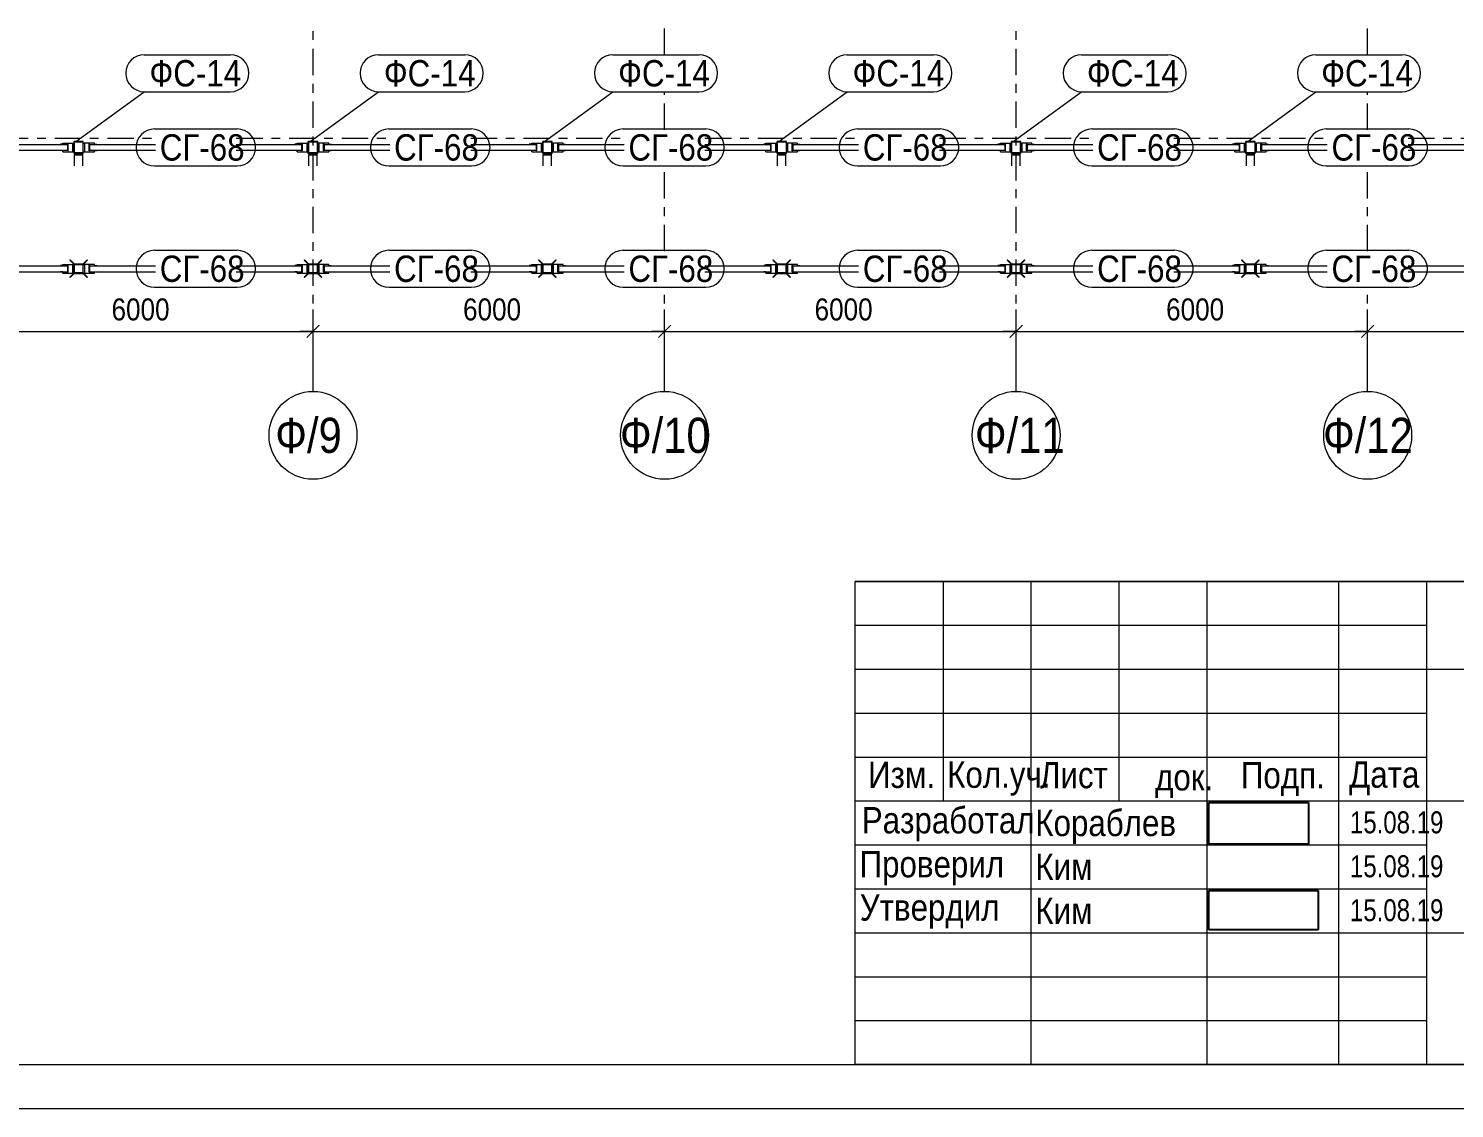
# Model space of a CAD drawing. Header units: millimetres. Extents: x -59 to 782, y -224 to 370.
# Drawn here: x 497.7 to 660, y -224 to -101.1 of the extents above; entities that cross this region are included whole.
import ezdxf

# ---------------------------------------------------------------- set-up
doc = ezdxf.new("R2010")
doc.units = ezdxf.units.MM
doc.linetypes.add('XKITLINE00', pattern=[0])
doc.linetypes.add('XKITLINE03', pattern=[6, 3, -1, 1, -1])
for name, color, linetype, lineweight in [('DrawingSheet', 5, 'Continuous', 0), ('OtherObjectType', 1, 'Continuous', 0), ('Part', 2, 'Continuous', 0), ('PartMark', 3, 'Continuous', 0), ('S-GRID', 1, 'Continuous', 0), ('Z-DIMENSIONS', 1, 'Continuous', 0)]:
    doc.layers.add(name, color=color, linetype=linetype, lineweight=lineweight)
doc.styles.add('GOST type A', font='ARIAL.TTF')
picture_1 = doc.add_image_def('image1.bmp', size_in_pixel=(866, 364))
picture_2 = doc.add_image_def('image2.bmp', size_in_pixel=(613, 222))

msp = doc.modelspace()

# ---------------------------------------------------------------- linework, layer by layer
at = {"layer": 'DrawingSheet', "linetype": 'XKITLINE00', "lineweight": 0}
for p, q in [((-39.2, -219), (776.8, -219)), ((-59.2, -224), (781.8, -224))]:
    msp.add_line(p, q, dxfattribs=at)
at = {"layer": 'OtherObjectType', "linetype": 'XKITLINE00', "lineweight": 0}
for p, q in [((776.8, -164), (591.8, -164)), ((591.8, -219), (591.8, -164)), ((591.8, -164), (776.8, -164)), ((601.8, -164), (601.8, -189)), ((611.8, -164), (611.8, -219)), ((621.8, -164), (621.8, -189)), ((631.8, -164), (631.8, -219)), ((646.8, -164), (646.8, -219)), ((656.8, -164), (656.8, -219)), ((591.8, -169), (656.8, -169)), ((591.8, -174), (656.8, -174)), ((656.8, -174), (776.8, -174)), ((591.8, -179), (656.8, -179)), ((591.8, -184), (656.8, -184)), ((591.8, -189), (776.8, -189)), ((591.8, -194), (656.8, -194)), ((591.8, -199), (656.8, -199)), ((591.8, -204), (656.8, -204)), ((656.8, -204), (776.8, -204)), ((591.8, -209), (656.8, -209)), ((591.8, -214), (656.8, -214)), ((776.8, -219), (591.8, -219))]:
    msp.add_line(p, q, dxfattribs=at)
at = {"layer": 'Part', "linetype": 'XKITLINE00', "lineweight": 0}
for p, q in [((494.71, -114.27), (502.19, -114.27)), ((494.71, -114.94), (502.19, -114.94)), ((501.39, -114.27), (501.39, -114.25)), ((501.65, -114.25), (501.39, -114.25)), ((501.39, -114.97), (501.39, -114.94)), ((501.65, -114.97), (501.39, -114.97)), ((501.65, -114.25), (501.65, -114.11)), ((501.65, -114.11), (502.77, -114.11)), ((501.65, -114.27), (501.65, -114.25)), ((501.65, -114.97), (501.65, -114.94)), ((501.65, -115.11), (501.65, -114.97)), ((501.65, -115.11), (502.77, -115.11)), ((502.19, -115.01), (502.19, -114.21)), ((502.19, -114.21), (502.24, -114.21)), ((502.19, -114.27), (502.19, -114.94)), ((502.24, -114.78), (502.19, -114.83)), ((502.19, -115.01), (502.24, -115.01)), ((502.24, -115.01), (502.24, -114.21)), ((502.77, -115.11), (502.77, -114.11)), ((502.77, -114.11), (502.91, -114.11)), ((502.77, -115.11), (502.91, -115.11)), ((502.91, -115.28), (502.91, -113.95)), ((503.97, -113.95), (502.91, -113.95)), ((502.95, -115.23), (502.95, -113.99)), ((502.95, -113.99), (503.93, -113.99)), ((503.93, -113.99), (503.93, -115.23)), ((503.93, -114.66), (503.97, -114.61)), ((503.97, -115.28), (503.97, -113.95)), ((503.97, -114.11), (504.11, -114.11)), ((503.97, -115.11), (504.11, -115.11)), ((505.23, -114.11), (504.11, -114.11)), ((504.11, -114.11), (504.11, -115.11)), ((504.11, -115.11), (505.23, -115.11)), ((504.64, -115.01), (504.64, -114.21)), ((504.64, -114.21), (504.69, -114.21)), ((504.64, -115.01), (504.69, -115.01)), ((504.69, -115.01), (504.69, -114.21)), ((504.69, -114.27), (504.69, -114.94)), ((504.69, -114.27), (512.17, -114.27)), ((504.69, -114.94), (512.17, -114.94)), ((505.23, -114.25), (505.23, -114.11)), ((505.23, -114.25), (505.49, -114.25)), ((505.23, -114.27), (505.23, -114.25)), ((505.23, -114.94), (505.23, -114.97)), ((505.23, -114.97), (505.49, -114.97)), ((505.23, -115.11), (505.23, -114.97)), ((505.49, -114.25), (505.49, -114.27)), ((505.49, -114.97), (505.49, -114.94)), ((521.38, -114.27), (528.85, -114.27)), ((521.38, -114.94), (528.85, -114.94)), ((528.05, -114.27), (528.05, -114.25)), ((528.32, -114.25), (528.05, -114.25)), ((528.05, -114.97), (528.05, -114.94)), ((528.32, -114.97), (528.05, -114.97)), ((528.32, -114.25), (528.32, -114.11)), ((528.32, -114.11), (529.44, -114.11)), ((528.32, -114.27), (528.32, -114.25)), ((528.32, -114.97), (528.32, -114.94)), ((528.32, -115.11), (528.32, -114.97)), ((528.32, -115.11), (529.44, -115.11)), ((528.85, -115.01), (528.85, -114.21)), ((528.85, -114.21), (528.91, -114.21)), ((528.85, -114.27), (528.85, -114.94)), ((528.85, -115.01), (528.91, -115.01)), ((528.91, -115.01), (528.91, -114.21)), ((529.44, -115.11), (529.44, -114.11)), ((529.44, -114.11), (529.57, -114.11)), ((529.44, -115.11), (529.57, -115.11)), ((529.57, -115.28), (529.57, -113.95)), ((530.64, -113.95), (529.57, -113.95)), ((529.57, -114.66), (529.62, -114.61)), ((529.62, -115.23), (529.62, -113.99)), ((529.62, -113.99), (530.59, -113.99)), ((530.24, -113.99), (530.29, -113.95)), ((530.59, -113.99), (530.59, -115.23)), ((530.64, -115.28), (530.64, -113.95)), ((530.64, -114.11), (530.77, -114.11)), ((530.64, -115.11), (530.77, -115.11)), ((531.89, -114.11), (530.77, -114.11)), ((530.77, -114.11), (530.77, -115.11)), ((530.77, -115.11), (531.89, -115.11)), ((531.31, -115.01), (531.31, -114.21)), ((531.31, -114.21), (531.36, -114.21)), ((531.31, -115.01), (531.36, -115.01)), ((531.36, -115.01), (531.36, -114.21)), ((531.36, -114.27), (531.36, -114.94)), ((531.36, -114.27), (538.83, -114.27)), ((531.36, -114.94), (538.83, -114.94)), ((531.89, -114.25), (531.89, -114.11)), ((531.89, -114.25), (532.16, -114.25)), ((531.89, -114.27), (531.89, -114.25)), ((531.89, -114.94), (531.89, -114.97)), ((531.89, -114.97), (532.16, -114.97)), ((531.89, -115.11), (531.89, -114.97)), ((532.16, -114.25), (532.16, -114.27)), ((532.16, -114.97), (532.16, -114.94)), ((548.05, -114.27), (555.52, -114.27)), ((548.05, -114.94), (555.52, -114.94)), ((554.72, -114.27), (554.72, -114.25)), ((554.99, -114.25), (554.72, -114.25)), ((554.72, -114.97), (554.72, -114.94)), ((554.99, -114.97), (554.72, -114.97)), ((554.99, -114.25), (554.99, -114.11)), ((554.99, -114.11), (556.11, -114.11)), ((554.99, -114.27), (554.99, -114.25)), ((554.99, -114.97), (554.99, -114.94)), ((554.99, -115.11), (554.99, -114.97)), ((554.99, -115.11), (556.11, -115.11)), ((555.52, -115.01), (555.52, -114.21)), ((555.52, -114.21), (555.57, -114.21)), ((555.52, -114.27), (555.52, -114.94)), ((555.52, -115.01), (555.57, -115.01)), ((555.57, -115.01), (555.57, -114.21)), ((556.11, -115.11), (556.11, -114.11)), ((556.11, -114.11), (556.24, -114.11)), ((556.11, -115.11), (556.24, -115.11)), ((556.24, -115.28), (556.24, -113.95)), ((557.31, -113.95), (556.24, -113.95)), ((556.29, -115.23), (556.29, -113.99)), ((556.29, -113.99), (557.26, -113.99)), ((557.26, -113.99), (557.26, -115.23)), ((557.26, -114.87), (557.31, -114.82)), ((557.31, -115.28), (557.31, -113.95)), ((557.31, -114.11), (557.44, -114.11)), ((557.31, -115.11), (557.44, -115.11)), ((558.56, -114.11), (557.44, -114.11)), ((557.44, -114.11), (557.44, -115.11)), ((557.44, -115.11), (558.56, -115.11)), ((557.97, -115.01), (557.97, -114.21)), ((557.97, -114.21), (558.03, -114.21)), ((557.97, -114.29), (558.03, -114.24)), ((557.97, -115.01), (558.03, -115.01)), ((558.03, -115.01), (558.03, -114.21)), ((558.03, -114.27), (558.03, -114.94)), ((558.03, -114.27), (565.5, -114.27)), ((558.03, -114.94), (565.5, -114.94)), ((558.56, -114.25), (558.56, -114.11)), ((558.56, -114.25), (558.83, -114.25)), ((558.56, -114.27), (558.56, -114.25)), ((558.56, -114.94), (558.56, -114.97)), ((558.56, -114.97), (558.83, -114.97)), ((558.56, -115.11), (558.56, -114.97)), ((558.83, -114.25), (558.83, -114.27)), ((558.83, -114.97), (558.83, -114.94)), ((574.71, -114.27), (582.19, -114.27)), ((574.71, -114.94), (582.19, -114.94)), ((581.39, -114.27), (581.39, -114.25)), ((581.65, -114.25), (581.39, -114.25)), ((581.39, -114.97), (581.39, -114.94)), ((581.65, -114.97), (581.39, -114.97)), ((581.65, -114.25), (581.65, -114.11)), ((581.65, -114.11), (582.77, -114.11)), ((581.65, -114.27), (581.65, -114.25)), ((581.65, -114.97), (581.65, -114.94)), ((581.65, -115.11), (581.65, -114.97)), ((581.65, -115.11), (582.77, -115.11)), ((582.19, -115.01), (582.19, -114.21)), ((582.19, -114.21), (582.24, -114.21)), ((582.19, -114.27), (582.19, -114.94)), ((582.24, -114.3), (582.19, -114.36)), ((582.19, -115.01), (582.24, -115.01)), ((582.24, -115.01), (582.24, -114.21)), ((582.77, -115.11), (582.77, -114.11)), ((582.77, -114.11), (582.91, -114.11)), ((582.77, -115.11), (582.91, -115.11)), ((582.91, -115.28), (582.91, -113.95)), ((583.97, -113.95), (582.91, -113.95)), ((582.91, -114.87), (582.95, -114.82)), ((582.95, -115.23), (582.95, -113.99)), ((582.95, -113.99), (583.93, -113.99)), ((583.78, -113.99), (583.83, -113.95)), ((583.93, -113.99), (583.93, -115.23)), ((583.97, -115.28), (583.97, -113.95)), ((583.97, -114.11), (584.11, -114.11)), ((583.97, -115.11), (584.11, -115.11)), ((585.23, -114.11), (584.11, -114.11)), ((584.11, -114.11), (584.11, -115.11)), ((584.11, -115.11), (585.23, -115.11)), ((584.64, -115.01), (584.64, -114.21)), ((584.64, -114.21), (584.69, -114.21)), ((584.64, -115.01), (584.69, -115.01)), ((584.69, -115.01), (584.69, -114.21)), ((584.69, -114.27), (584.69, -114.94)), ((584.69, -114.27), (592.17, -114.27)), ((584.69, -114.94), (592.17, -114.94)), ((585.23, -114.25), (585.23, -114.11)), ((585.23, -114.25), (585.49, -114.25)), ((585.23, -114.27), (585.23, -114.25)), ((585.23, -114.94), (585.23, -114.97)), ((585.23, -114.97), (585.49, -114.97)), ((585.23, -115.11), (585.23, -114.97)), ((585.49, -114.25), (585.49, -114.27)), ((585.49, -114.97), (585.49, -114.94)), ((601.38, -114.27), (608.85, -114.27)), ((601.38, -114.94), (608.85, -114.94)), ((608.05, -114.27), (608.05, -114.25)), ((608.32, -114.25), (608.05, -114.25)), ((608.05, -114.97), (608.05, -114.94)), ((608.32, -114.97), (608.05, -114.97)), ((608.32, -114.25), (608.32, -114.11)), ((608.32, -114.11), (609.44, -114.11)), ((608.32, -114.27), (608.32, -114.25)), ((608.32, -114.97), (608.32, -114.94)), ((608.32, -115.11), (608.32, -114.97)), ((608.32, -115.11), (609.44, -115.11)), ((608.85, -115.01), (608.85, -114.21)), ((608.85, -114.21), (608.91, -114.21)), ((608.85, -114.27), (608.85, -114.94)), ((608.85, -115.01), (608.91, -115.01)), ((608.91, -115.01), (608.91, -114.21)), ((609.44, -115.11), (609.44, -114.11)), ((609.44, -114.11), (609.57, -114.11)), ((609.44, -115.11), (609.57, -115.11)), ((609.57, -115.28), (609.57, -113.95)), ((610.64, -113.95), (609.57, -113.95)), ((609.62, -115.23), (609.62, -113.99)), ((609.62, -113.99), (610.59, -113.99)), ((610.59, -113.99), (610.59, -115.23)), ((610.59, -115.07), (610.64, -115.03)), ((610.64, -115.28), (610.64, -113.95)), ((610.64, -114.11), (610.77, -114.11)), ((610.64, -115.11), (610.77, -115.11)), ((611.89, -114.11), (610.77, -114.11)), ((610.77, -114.11), (610.77, -115.11)), ((610.77, -115.11), (611.89, -115.11)), ((611.31, -115.01), (611.31, -114.21)), ((611.31, -114.21), (611.36, -114.21)), ((611.31, -114.72), (611.36, -114.67)), ((611.31, -115.01), (611.36, -115.01)), ((611.36, -115.01), (611.36, -114.21)), ((611.36, -114.27), (611.36, -114.94)), ((611.36, -114.27), (618.83, -114.27)), ((611.36, -114.94), (618.83, -114.94)), ((611.89, -114.25), (611.89, -114.11)), ((611.89, -114.25), (612.16, -114.25)), ((611.89, -114.27), (611.89, -114.25)), ((611.89, -114.94), (611.89, -114.97)), ((611.89, -114.97), (612.16, -114.97)), ((611.89, -115.11), (611.89, -114.97)), ((612.16, -114.25), (612.16, -114.27)), ((612.16, -114.97), (612.16, -114.94)), ((628.05, -114.27), (635.52, -114.27)), ((628.05, -114.94), (635.52, -114.94)), ((634.72, -114.27), (634.72, -114.25)), ((634.99, -114.25), (634.72, -114.25)), ((634.72, -114.97), (634.72, -114.94)), ((634.99, -114.97), (634.72, -114.97)), ((634.99, -114.25), (634.99, -114.11)), ((634.99, -114.11), (636.11, -114.11)), ((634.99, -114.27), (634.99, -114.25)), ((634.99, -114.97), (634.99, -114.94)), ((634.99, -115.11), (634.99, -114.97)), ((634.99, -115.11), (636.11, -115.11)), ((635.52, -115.01), (635.52, -114.21)), ((635.52, -114.21), (635.57, -114.21)), ((635.52, -114.27), (635.52, -114.94)), ((635.57, -114.73), (635.52, -114.79)), ((635.52, -115.01), (635.57, -115.01)), ((635.57, -115.01), (635.57, -114.21)), ((636.11, -115.11), (636.11, -114.11)), ((636.11, -114.11), (636.24, -114.11)), ((636.11, -115.11), (636.24, -115.11)), ((636.24, -115.28), (636.24, -113.95)), ((637.31, -113.95), (636.24, -113.95)), ((636.24, -115.07), (636.29, -115.03)), ((636.29, -115.23), (636.29, -113.99)), ((636.29, -113.99), (637.26, -113.99)), ((637.26, -113.99), (637.26, -115.23)), ((637.26, -114.05), (637.31, -114.01)), ((637.31, -115.28), (637.31, -113.95)), ((637.31, -114.11), (637.44, -114.11)), ((637.31, -115.11), (637.44, -115.11)), ((638.56, -114.11), (637.44, -114.11)), ((637.44, -114.11), (637.44, -115.11)), ((637.44, -115.11), (638.56, -115.11)), ((637.97, -115.01), (637.97, -114.21)), ((637.97, -114.21), (638.03, -114.21)), ((637.97, -115.01), (638.03, -115.01)), ((638.03, -115.01), (638.03, -114.21)), ((638.03, -114.27), (638.03, -114.94)), ((638.03, -114.27), (645.5, -114.27)), ((638.03, -114.94), (645.5, -114.94)), ((638.56, -114.25), (638.56, -114.11)), ((638.56, -114.25), (638.83, -114.25)), ((638.56, -114.27), (638.56, -114.25)), ((638.56, -114.94), (638.56, -114.97)), ((638.56, -114.97), (638.83, -114.97)), ((638.56, -115.11), (638.56, -114.97)), ((638.83, -114.25), (638.83, -114.27)), ((638.83, -114.97), (638.83, -114.94)), ((654.71, -114.27), (662.19, -114.27)), ((654.71, -114.94), (662.19, -114.94)), ((502.91, -115.29), (502.91, -115.28)), ((502.91, -115.28), (503.97, -115.28)), ((503.93, -115.23), (502.95, -115.23)), ((503.02, -115.29), (502.97, -115.29)), ((502.97, -115.29), (502.97, -115.47)), ((502.97, -116.72), (502.97, -115.47)), ((502.97, -115.47), (503.91, -115.47)), ((503.02, -115.39), (503.02, -115.29)), ((503.86, -115.39), (503.02, -115.39)), ((503.31, -115.28), (503.36, -115.23)), ((503.86, -115.29), (503.86, -115.39)), ((503.91, -115.29), (503.86, -115.29)), ((503.91, -115.47), (503.91, -115.29)), ((503.91, -116.72), (503.91, -115.47)), ((503.97, -115.29), (503.97, -115.28)), ((529.57, -115.29), (529.57, -115.28)), ((529.57, -115.28), (530.64, -115.28)), ((530.59, -115.23), (529.62, -115.23)), ((529.69, -115.29), (529.64, -115.29)), ((529.64, -115.29), (529.64, -115.47)), ((529.64, -116.72), (529.64, -115.47)), ((529.64, -115.47), (530.57, -115.47)), ((529.69, -115.39), (529.69, -115.29)), ((530.53, -115.39), (529.69, -115.39)), ((530.53, -115.29), (530.53, -115.39)), ((530.57, -115.29), (530.53, -115.29)), ((530.57, -115.47), (530.57, -115.29)), ((530.57, -116.72), (530.57, -115.47)), ((530.64, -115.29), (530.64, -115.28)), ((556.24, -115.29), (556.24, -115.28)), ((556.24, -115.28), (557.31, -115.28)), ((557.26, -115.23), (556.29, -115.23)), ((556.35, -115.29), (556.31, -115.29)), ((556.31, -115.29), (556.31, -115.47)), ((556.35, -115.47), (556.31, -115.42)), ((556.31, -116.72), (556.31, -115.47)), ((556.31, -115.47), (557.24, -115.47)), ((556.35, -115.39), (556.35, -115.29)), ((557.19, -115.39), (556.35, -115.39)), ((556.85, -115.28), (556.9, -115.23)), ((557.19, -115.29), (557.19, -115.39)), ((557.24, -115.29), (557.19, -115.29)), ((557.24, -115.47), (557.24, -115.29)), ((557.24, -116.72), (557.24, -115.47)), ((557.31, -115.29), (557.31, -115.28)), ((582.91, -115.29), (582.91, -115.28)), ((582.91, -115.28), (583.97, -115.28)), ((583.93, -115.23), (582.95, -115.23)), ((583.02, -115.29), (582.97, -115.29)), ((582.97, -115.29), (582.97, -115.47)), ((582.97, -116.72), (582.97, -115.47)), ((582.97, -115.47), (583.91, -115.47)), ((583.02, -115.39), (583.02, -115.29)), ((583.86, -115.39), (583.02, -115.39)), ((583.59, -115.47), (583.51, -115.39)), ((583.86, -115.29), (583.86, -115.39)), ((583.91, -115.29), (583.86, -115.29)), ((583.91, -115.47), (583.91, -115.29)), ((583.91, -116.72), (583.91, -115.47)), ((583.97, -115.29), (583.97, -115.28)), ((609.57, -115.29), (609.57, -115.28)), ((609.57, -115.28), (610.64, -115.28)), ((610.59, -115.23), (609.62, -115.23)), ((609.69, -115.29), (609.64, -115.29)), ((609.64, -115.29), (609.64, -115.47)), ((609.64, -116.72), (609.64, -115.47)), ((609.64, -115.47), (610.57, -115.47)), ((609.69, -115.39), (609.69, -115.29)), ((610.53, -115.39), (609.69, -115.39)), ((610.39, -115.28), (610.43, -115.23)), ((610.53, -115.29), (610.53, -115.39)), ((610.57, -115.29), (610.53, -115.29)), ((610.57, -115.47), (610.57, -115.29)), ((610.57, -116.72), (610.57, -115.47)), ((610.64, -115.29), (610.64, -115.28)), ((636.24, -115.29), (636.24, -115.28)), ((636.24, -115.28), (637.31, -115.28)), ((637.26, -115.23), (636.29, -115.23)), ((636.35, -115.29), (636.31, -115.29)), ((636.31, -115.29), (636.31, -115.47)), ((636.31, -116.72), (636.31, -115.47)), ((636.31, -115.47), (637.24, -115.47)), ((636.35, -115.39), (636.35, -115.29)), ((637.19, -115.39), (636.35, -115.39)), ((637.19, -115.29), (637.19, -115.39)), ((637.24, -115.29), (637.19, -115.29)), ((637.24, -115.47), (637.24, -115.29)), ((637.24, -116.72), (637.24, -115.47)), ((637.31, -115.29), (637.31, -115.28)), ((494.71, -128.09), (502.19, -128.09)), ((501.39, -128.09), (501.39, -128.06)), ((501.65, -128.06), (501.39, -128.06)), ((501.65, -128.06), (501.65, -127.92)), ((501.65, -127.92), (502.77, -127.92)), ((501.65, -128.09), (501.65, -128.06)), ((502.19, -128.82), (502.19, -128.02)), ((502.19, -128.02), (502.24, -128.02)), ((502.19, -128.09), (502.19, -128.76)), ((502.24, -128.11), (502.19, -128.16)), ((502.24, -128.82), (502.24, -128.02)), ((502.44, -127.46), (502.48, -127.42)), ((502.44, -127.46), (502.89, -127.91)), ((502.48, -127.42), (502.93, -127.87)), ((502.77, -128.92), (502.77, -127.92)), ((502.77, -127.92), (502.91, -127.92)), ((502.89, -127.91), (502.93, -127.87)), ((502.91, -128.96), (502.91, -127.89)), ((503.97, -127.89), (502.91, -127.89)), ((502.96, -128.9), (502.96, -127.94)), ((502.96, -127.94), (503.92, -127.94)), ((503.74, -127.94), (503.69, -127.89)), ((503.92, -127.94), (503.92, -128.9)), ((503.97, -128.18), (503.92, -128.13)), ((503.96, -127.87), (504.41, -127.42)), ((503.99, -127.91), (503.96, -127.87)), ((503.97, -128.96), (503.97, -127.89)), ((503.97, -127.92), (504.11, -127.92)), ((503.99, -127.91), (504.45, -127.46)), ((504.14, -127.77), (504.06, -127.77)), ((505.23, -127.92), (504.11, -127.92)), ((504.11, -127.92), (504.11, -128.92)), ((504.41, -127.42), (504.45, -127.46)), ((504.64, -128.82), (504.64, -128.02)), ((504.64, -128.02), (504.69, -128.02)), ((504.69, -128.82), (504.69, -128.02)), ((504.69, -128.09), (504.69, -128.76)), ((504.69, -128.09), (512.17, -128.09)), ((505.23, -128.06), (505.23, -127.92)), ((505.23, -128.06), (505.49, -128.06)), ((505.23, -128.09), (505.23, -128.06)), ((505.49, -128.06), (505.49, -128.09)), ((521.38, -128.09), (528.85, -128.09)), ((528.05, -128.09), (528.05, -128.06)), ((528.32, -128.06), (528.05, -128.06)), ((528.32, -128.06), (528.32, -127.92)), ((528.32, -127.92), (529.44, -127.92)), ((528.32, -128.09), (528.32, -128.06)), ((528.85, -128.82), (528.85, -128.02)), ((528.85, -128.02), (528.91, -128.02)), ((528.85, -128.09), (528.85, -128.76)), ((528.91, -128.82), (528.91, -128.02)), ((529.1, -127.46), (529.14, -127.42)), ((529.1, -127.46), (529.56, -127.91)), ((529.14, -127.42), (529.59, -127.87)), ((529.44, -128.92), (529.44, -127.92)), ((529.44, -127.92), (529.57, -127.92)), ((529.56, -127.91), (529.59, -127.87)), ((529.57, -128.96), (529.57, -127.89)), ((530.64, -127.89), (529.57, -127.89)), ((529.63, -128.19), (529.57, -128.13)), ((529.63, -128.9), (529.63, -127.94)), ((529.63, -127.94), (530.59, -127.94)), ((530.59, -127.94), (530.59, -128.9)), ((530.62, -127.87), (531.07, -127.42)), ((530.66, -127.91), (530.62, -127.87)), ((530.64, -128.96), (530.64, -127.89)), ((530.64, -127.92), (530.77, -127.92)), ((530.66, -127.91), (531.11, -127.46)), ((530.81, -127.76), (530.73, -127.76)), ((531.89, -127.92), (530.77, -127.92)), ((530.77, -127.92), (530.77, -128.92)), ((531.07, -127.42), (531.11, -127.46)), ((531.31, -128.82), (531.31, -128.02)), ((531.31, -128.02), (531.36, -128.02)), ((531.36, -128.82), (531.36, -128.02)), ((531.36, -128.09), (531.36, -128.76)), ((531.36, -128.09), (538.83, -128.09)), ((531.89, -128.06), (531.89, -127.92)), ((531.89, -128.06), (532.16, -128.06)), ((531.89, -128.09), (531.89, -128.06)), ((532.16, -128.06), (532.16, -128.09)), ((548.05, -128.09), (555.52, -128.09)), ((554.72, -128.09), (554.72, -128.06)), ((554.99, -128.06), (554.72, -128.06)), ((554.99, -128.06), (554.99, -127.92)), ((554.99, -127.92), (556.11, -127.92)), ((554.99, -128.09), (554.99, -128.06)), ((555.52, -128.82), (555.52, -128.02)), ((555.52, -128.02), (555.57, -128.02)), ((555.52, -128.09), (555.52, -128.76)), ((555.57, -128.82), (555.57, -128.02)), ((555.77, -127.46), (555.81, -127.42)), ((555.77, -127.46), (556.22, -127.91)), ((555.81, -127.42), (556.26, -127.87)), ((556.11, -128.92), (556.11, -127.92)), ((556.11, -127.92), (556.24, -127.92)), ((556.22, -127.91), (556.26, -127.87)), ((556.24, -128.96), (556.24, -127.89)), ((557.31, -127.89), (556.24, -127.89)), ((556.29, -128.9), (556.29, -127.94)), ((556.29, -127.94), (557.25, -127.94)), ((557.31, -127.97), (557.23, -127.89)), ((557.25, -127.94), (557.25, -128.9)), ((557.29, -127.87), (557.74, -127.42)), ((557.33, -127.91), (557.29, -127.87)), ((557.31, -128.96), (557.31, -127.89)), ((557.31, -127.92), (557.44, -127.92)), ((557.33, -127.91), (557.78, -127.46)), ((557.48, -127.76), (557.4, -127.76)), ((558.56, -127.92), (557.44, -127.92)), ((557.44, -127.92), (557.44, -128.92)), ((557.74, -127.42), (557.78, -127.46)), ((557.97, -128.82), (557.97, -128.02)), ((557.97, -128.02), (558.03, -128.02)), ((558.03, -128.82), (558.03, -128.02)), ((558.03, -128.09), (558.03, -128.76)), ((558.03, -128.09), (565.5, -128.09)), ((558.56, -128.06), (558.56, -127.92)), ((558.56, -128.06), (558.83, -128.06)), ((558.56, -128.09), (558.56, -128.06)), ((558.83, -128.06), (558.83, -128.09)), ((574.71, -128.09), (582.19, -128.09)), ((581.39, -128.09), (581.39, -128.06)), ((581.65, -128.06), (581.39, -128.06)), ((581.65, -128.06), (581.65, -127.92)), ((581.65, -127.92), (582.77, -127.92)), ((581.65, -128.09), (581.65, -128.06)), ((582.19, -128.82), (582.19, -128.02)), ((582.19, -128.02), (582.24, -128.02)), ((582.19, -128.09), (582.19, -128.76)), ((582.24, -128.82), (582.24, -128.02)), ((582.44, -127.46), (582.48, -127.42)), ((582.44, -127.46), (582.89, -127.91)), ((582.48, -127.42), (582.93, -127.87)), ((582.77, -128.92), (582.77, -127.92)), ((582.77, -127.92), (582.91, -127.92)), ((582.89, -127.91), (582.93, -127.87)), ((582.91, -128.96), (582.91, -127.89)), ((583.97, -127.89), (582.91, -127.89)), ((582.96, -127.98), (582.91, -127.93)), ((582.96, -128.9), (582.96, -127.94)), ((582.96, -127.94), (583.92, -127.94)), ((583.92, -127.94), (583.92, -128.9)), ((583.96, -127.87), (584.41, -127.42)), ((583.99, -127.91), (583.96, -127.87)), ((583.97, -128.96), (583.97, -127.89)), ((583.97, -127.92), (584.11, -127.92)), ((583.99, -127.91), (584.45, -127.46)), ((584.15, -127.76), (584.07, -127.76)), ((585.23, -127.92), (584.11, -127.92)), ((584.11, -127.92), (584.11, -128.92)), ((584.41, -127.42), (584.45, -127.46)), ((584.64, -128.82), (584.64, -128.02)), ((584.64, -128.02), (584.69, -128.02)), ((584.69, -128.82), (584.69, -128.02)), ((584.69, -128.09), (584.69, -128.76)), ((584.69, -128.09), (592.17, -128.09)), ((585.23, -128.06), (585.23, -127.92)), ((585.23, -128.06), (585.49, -128.06)), ((585.23, -128.09), (585.23, -128.06)), ((585.49, -128.06), (585.49, -128.09)), ((601.38, -128.09), (608.85, -128.09)), ((608.05, -128.09), (608.05, -128.06)), ((608.32, -128.06), (608.05, -128.06)), ((608.32, -128.06), (608.32, -127.92)), ((608.32, -127.92), (609.44, -127.92)), ((608.32, -128.09), (608.32, -128.06)), ((608.85, -128.82), (608.85, -128.02)), ((608.85, -128.02), (608.91, -128.02)), ((608.85, -128.09), (608.85, -128.76)), ((608.91, -128.82), (608.91, -128.02)), ((609.1, -127.46), (609.14, -127.42)), ((609.1, -127.46), (609.56, -127.91)), ((609.14, -127.42), (609.59, -127.87)), ((609.33, -127.69), (609.33, -127.61)), ((609.44, -128.92), (609.44, -127.92)), ((609.44, -127.92), (609.57, -127.92)), ((609.56, -127.91), (609.59, -127.87)), ((609.57, -128.96), (609.57, -127.89)), ((610.64, -127.89), (609.57, -127.89)), ((609.63, -128.9), (609.63, -127.94)), ((609.63, -127.94), (610.59, -127.94)), ((610.59, -127.94), (610.59, -128.9)), ((610.62, -127.87), (611.07, -127.42)), ((610.66, -127.91), (610.62, -127.87)), ((610.64, -128.96), (610.64, -127.89)), ((610.64, -127.92), (610.77, -127.92)), ((610.66, -127.91), (611.11, -127.46)), ((610.82, -127.75), (610.74, -127.75)), ((611.89, -127.92), (610.77, -127.92)), ((610.77, -127.92), (610.77, -128.92)), ((611.07, -127.42), (611.11, -127.46)), ((611.31, -128.05), (611.33, -128.02)), ((611.31, -128.82), (611.31, -128.02)), ((611.31, -128.02), (611.36, -128.02)), ((611.36, -128.82), (611.36, -128.02)), ((611.36, -128.09), (611.36, -128.76)), ((611.36, -128.09), (618.83, -128.09)), ((611.89, -128.06), (611.89, -127.92)), ((611.89, -128.06), (612.16, -128.06)), ((611.89, -128.09), (611.89, -128.06)), ((612.16, -128.06), (612.16, -128.09)), ((628.05, -128.09), (635.52, -128.09)), ((634.72, -128.09), (634.72, -128.06)), ((634.99, -128.06), (634.72, -128.06)), ((634.99, -128.06), (634.99, -127.92)), ((634.99, -127.92), (636.11, -127.92)), ((634.99, -128.09), (634.99, -128.06)), ((635.52, -128.82), (635.52, -128.02)), ((635.52, -128.02), (635.57, -128.02)), ((635.57, -128.06), (635.52, -128.11)), ((635.52, -128.09), (635.52, -128.76)), ((635.57, -128.82), (635.57, -128.02)), ((635.77, -127.46), (635.81, -127.42)), ((635.77, -127.46), (636.22, -127.91)), ((635.81, -127.42), (636.26, -127.87)), ((636.11, -128.92), (636.11, -127.92)), ((636.11, -127.92), (636.24, -127.92)), ((636.22, -127.91), (636.26, -127.87)), ((636.24, -128.96), (636.24, -127.89)), ((637.31, -127.89), (636.24, -127.89)), ((636.29, -128.9), (636.29, -127.94)), ((636.29, -127.94), (637.25, -127.94)), ((636.46, -127.94), (636.41, -127.89)), ((637.25, -127.94), (637.25, -128.9)), ((637.29, -127.87), (637.74, -127.42)), ((637.33, -127.91), (637.29, -127.87)), ((637.31, -128.96), (637.31, -127.89)), ((637.31, -127.92), (637.44, -127.92)), ((637.33, -127.91), (637.78, -127.46)), ((637.49, -127.75), (637.41, -127.75)), ((638.56, -127.92), (637.44, -127.92)), ((637.44, -127.92), (637.44, -128.92)), ((637.74, -127.42), (637.78, -127.46)), ((637.97, -128.82), (637.97, -128.02)), ((637.97, -128.02), (638.03, -128.02)), ((638.03, -128.82), (638.03, -128.02)), ((638.03, -128.09), (638.03, -128.76)), ((638.03, -128.09), (645.5, -128.09)), ((638.56, -128.06), (638.56, -127.92)), ((638.56, -128.06), (638.83, -128.06)), ((638.56, -128.09), (638.56, -128.06)), ((638.83, -128.06), (638.83, -128.09)), ((654.71, -128.09), (662.19, -128.09)), ((494.71, -128.76), (502.19, -128.76)), ((501.39, -128.78), (501.39, -128.76)), ((501.65, -128.78), (501.39, -128.78)), ((501.65, -128.78), (501.65, -128.76)), ((501.65, -128.92), (501.65, -128.78)), ((501.65, -128.92), (502.77, -128.92)), ((502.19, -128.82), (502.24, -128.82)), ((502.44, -129.39), (502.89, -128.94)), ((502.48, -129.43), (502.44, -129.39)), ((502.48, -129.43), (502.93, -128.98)), ((502.62, -129.28), (502.55, -129.28)), ((502.77, -128.92), (502.91, -128.92)), ((502.89, -128.94), (502.93, -128.98)), ((502.91, -128.96), (503.97, -128.96)), ((503.92, -128.9), (502.96, -128.9)), ((503.99, -128.94), (503.96, -128.98)), ((504.41, -129.43), (503.96, -128.98)), ((503.97, -128.92), (504.11, -128.92)), ((504.45, -129.39), (503.99, -128.94)), ((504.11, -128.92), (505.23, -128.92)), ((504.45, -129.39), (504.41, -129.43)), ((504.64, -128.82), (504.69, -128.82)), ((504.69, -128.76), (512.17, -128.76)), ((505.23, -128.76), (505.23, -128.78)), ((505.23, -128.78), (505.49, -128.78)), ((505.23, -128.92), (505.23, -128.78)), ((505.49, -128.78), (505.49, -128.76)), ((521.38, -128.76), (528.85, -128.76)), ((528.05, -128.78), (528.05, -128.76)), ((528.32, -128.78), (528.05, -128.78)), ((528.32, -128.78), (528.32, -128.76)), ((528.32, -128.92), (528.32, -128.78)), ((528.32, -128.92), (529.44, -128.92)), ((528.85, -128.82), (528.91, -128.82)), ((529.1, -129.39), (529.56, -128.94)), ((529.14, -129.43), (529.1, -129.39)), ((529.14, -129.43), (529.59, -128.98)), ((529.29, -129.28), (529.22, -129.28)), ((529.44, -128.92), (529.57, -128.92)), ((529.56, -128.94), (529.59, -128.98)), ((529.57, -128.96), (530.64, -128.96)), ((530.59, -128.9), (529.63, -128.9)), ((530.4, -128.96), (530.35, -128.9)), ((530.66, -128.94), (530.62, -128.98)), ((531.07, -129.43), (530.62, -128.98)), ((530.64, -128.92), (530.77, -128.92)), ((531.11, -129.39), (530.66, -128.94)), ((530.77, -128.92), (531.89, -128.92)), ((531.11, -129.39), (531.07, -129.43)), ((531.31, -128.53), (531.36, -128.47)), ((531.31, -128.82), (531.36, -128.82)), ((531.36, -128.76), (538.83, -128.76)), ((531.89, -128.76), (531.89, -128.78)), ((531.89, -128.78), (532.16, -128.78)), ((531.89, -128.92), (531.89, -128.78)), ((532.16, -128.78), (532.16, -128.76)), ((548.05, -128.76), (555.52, -128.76)), ((554.72, -128.78), (554.72, -128.76)), ((554.99, -128.78), (554.72, -128.78)), ((554.99, -128.78), (554.99, -128.76)), ((554.99, -128.92), (554.99, -128.78)), ((554.99, -128.92), (556.11, -128.92)), ((555.57, -128.54), (555.52, -128.59)), ((555.52, -128.82), (555.57, -128.82)), ((555.77, -129.39), (556.22, -128.94)), ((555.81, -129.43), (555.77, -129.39)), ((555.81, -129.43), (556.26, -128.98)), ((555.96, -129.27), (555.89, -129.27)), ((556.11, -128.92), (556.24, -128.92)), ((556.22, -128.94), (556.26, -128.98)), ((556.24, -128.96), (557.31, -128.96)), ((557.25, -128.9), (556.29, -128.9)), ((557.33, -128.94), (557.29, -128.98)), ((557.74, -129.43), (557.29, -128.98)), ((557.31, -128.92), (557.44, -128.92)), ((557.78, -129.39), (557.33, -128.94)), ((557.44, -128.92), (558.56, -128.92)), ((557.78, -129.39), (557.74, -129.43)), ((557.97, -128.82), (558.03, -128.82)), ((558.03, -128.76), (565.5, -128.76)), ((558.56, -128.76), (558.56, -128.78)), ((558.56, -128.78), (558.83, -128.78)), ((558.56, -128.92), (558.56, -128.78)), ((558.83, -128.78), (558.83, -128.76)), ((574.71, -128.76), (582.19, -128.76)), ((581.39, -128.78), (581.39, -128.76)), ((581.65, -128.78), (581.39, -128.78)), ((581.65, -128.78), (581.65, -128.76)), ((581.65, -128.92), (581.65, -128.78)), ((581.65, -128.92), (582.77, -128.92)), ((582.19, -128.82), (582.24, -128.82)), ((582.44, -129.39), (582.89, -128.94)), ((582.48, -129.43), (582.44, -129.39)), ((582.48, -129.43), (582.93, -128.98)), ((582.63, -129.27), (582.56, -129.27)), ((582.77, -128.92), (582.91, -128.92)), ((582.89, -128.94), (582.93, -128.98)), ((582.91, -128.96), (583.97, -128.96)), ((583.92, -128.9), (582.96, -128.9)), ((583.94, -128.96), (583.89, -128.9)), ((583.99, -128.94), (583.96, -128.98)), ((584.41, -129.43), (583.96, -128.98)), ((583.97, -128.92), (584.11, -128.92)), ((584.45, -129.39), (583.99, -128.94)), ((584.11, -128.92), (585.23, -128.92)), ((584.45, -129.39), (584.41, -129.43)), ((584.64, -128.82), (584.69, -128.82)), ((584.69, -128.76), (592.17, -128.76)), ((585.23, -128.76), (585.23, -128.78)), ((585.23, -128.78), (585.49, -128.78)), ((585.23, -128.92), (585.23, -128.78)), ((585.49, -128.78), (585.49, -128.76)), ((601.38, -128.76), (608.85, -128.76)), ((608.05, -128.78), (608.05, -128.76)), ((608.32, -128.78), (608.05, -128.78)), ((608.32, -128.78), (608.32, -128.76)), ((608.32, -128.92), (608.32, -128.78)), ((608.32, -128.92), (609.44, -128.92)), ((608.85, -128.82), (608.91, -128.82)), ((609.1, -129.39), (609.56, -128.94)), ((609.14, -129.43), (609.1, -129.39)), ((609.14, -129.43), (609.59, -128.98)), ((609.3, -129.27), (609.23, -129.27)), ((609.44, -128.92), (609.57, -128.92)), ((609.56, -128.94), (609.59, -128.98)), ((609.59, -128.96), (609.57, -128.95)), ((609.57, -128.96), (610.64, -128.96)), ((610.59, -128.9), (609.63, -128.9)), ((610.66, -128.94), (610.62, -128.98)), ((611.07, -129.43), (610.62, -128.98)), ((610.64, -128.92), (610.77, -128.92)), ((611.11, -129.39), (610.66, -128.94)), ((610.77, -128.92), (611.89, -128.92)), ((610.85, -129.2), (610.85, -129.13)), ((611.11, -129.39), (611.07, -129.43)), ((611.31, -128.82), (611.36, -128.82)), ((611.36, -128.76), (618.83, -128.76)), ((611.89, -128.76), (611.89, -128.78)), ((611.89, -128.78), (612.16, -128.78)), ((611.89, -128.92), (611.89, -128.78)), ((612.16, -128.78), (612.16, -128.76)), ((628.05, -128.76), (635.52, -128.76)), ((634.72, -128.78), (634.72, -128.76)), ((634.99, -128.78), (634.72, -128.78)), ((634.99, -128.78), (634.99, -128.76)), ((634.99, -128.92), (634.99, -128.78)), ((634.99, -128.92), (636.11, -128.92)), ((635.52, -128.82), (635.57, -128.82)), ((635.77, -129.39), (636.22, -128.94)), ((635.81, -129.43), (635.77, -129.39)), ((635.81, -129.43), (636.26, -128.98)), ((635.97, -129.26), (635.9, -129.26)), ((636.11, -128.92), (636.24, -128.92)), ((636.22, -128.94), (636.26, -128.98)), ((636.24, -128.96), (637.31, -128.96)), ((637.25, -128.9), (636.29, -128.9)), ((637.31, -128.79), (637.25, -128.73)), ((637.33, -128.94), (637.29, -128.98)), ((637.74, -129.43), (637.29, -128.98)), ((637.31, -128.92), (637.44, -128.92)), ((637.78, -129.39), (637.33, -128.94)), ((637.44, -128.92), (638.56, -128.92)), ((637.78, -129.39), (637.74, -129.43)), ((637.97, -128.82), (638.03, -128.82)), ((638.03, -128.76), (645.5, -128.76)), ((638.56, -128.76), (638.56, -128.78)), ((638.56, -128.78), (638.83, -128.78)), ((638.56, -128.92), (638.56, -128.78)), ((638.83, -128.78), (638.83, -128.76)), ((654.71, -128.76), (662.19, -128.76))]:
    msp.add_line(p, q, dxfattribs=at)
at = {"layer": 'PartMark', "linetype": 'XKITLINE00', "lineweight": 0}
for p, q in [((510.9, -104.07), (520.71, -104.07)), ((537.57, -104.07), (547.37, -104.07)), ((564.23, -104.07), (574.04, -104.07)), ((590.9, -104.07), (600.71, -104.07)), ((617.57, -104.07), (627.37, -104.07)), ((644.23, -104.07), (654.04, -104.07)), ((503.12, -113.95), (510.9, -108.27)), ((510.9, -108.27), (520.71, -108.27)), ((529.79, -113.95), (537.57, -108.27)), ((537.57, -108.27), (547.37, -108.27)), ((556.46, -113.95), (564.23, -108.27)), ((564.23, -108.27), (574.04, -108.27)), ((583.12, -113.95), (590.9, -108.27)), ((590.9, -108.27), (600.71, -108.27)), ((609.79, -113.95), (617.57, -108.27)), ((617.57, -108.27), (627.37, -108.27)), ((636.46, -113.95), (644.23, -108.27)), ((644.23, -108.27), (654.04, -108.27)), ((512.07, -112.51), (521.48, -112.51)), ((538.73, -112.51), (548.15, -112.51)), ((565.4, -112.51), (574.81, -112.51)), ((592.07, -112.51), (601.48, -112.51)), ((618.73, -112.51), (628.15, -112.51)), ((645.4, -112.51), (654.81, -112.51)), ((512.07, -116.71), (521.48, -116.71)), ((538.73, -116.71), (548.15, -116.71)), ((565.4, -116.71), (574.81, -116.71)), ((592.07, -116.71), (601.48, -116.71)), ((618.73, -116.71), (628.15, -116.71)), ((645.4, -116.71), (654.81, -116.71)), ((512.07, -126.32), (521.48, -126.32)), ((538.73, -126.32), (548.15, -126.32)), ((565.4, -126.32), (574.81, -126.32)), ((592.07, -126.32), (601.48, -126.32)), ((618.73, -126.32), (628.15, -126.32)), ((645.4, -126.32), (654.81, -126.32)), ((512.07, -130.52), (521.48, -130.52)), ((538.73, -130.52), (548.15, -130.52)), ((565.4, -130.52), (574.81, -130.52)), ((592.07, -130.52), (601.48, -130.52)), ((618.73, -130.52), (628.15, -130.52)), ((645.4, -130.52), (654.81, -130.52))]:
    msp.add_line(p, q, dxfattribs=at)
for centre, start, end in [((510.9, -106.17), 90, 270), ((520.71, -106.17), 270, 90), ((537.57, -106.17), 90, 270), ((547.37, -106.17), 270, 90), ((564.23, -106.17), 90, 270), ((574.04, -106.17), 270, 90), ((590.9, -106.17), 90, 270), ((600.71, -106.17), 270, 90), ((617.57, -106.17), 90, 270), ((627.37, -106.17), 270, 90), ((644.23, -106.17), 90, 270), ((654.04, -106.17), 270, 90), ((512.07, -114.61), 90, 270), ((521.48, -114.61), 270, 90), ((538.73, -114.61), 90, 270), ((548.15, -114.61), 270, 90), ((565.4, -114.61), 90, 270), ((574.81, -114.61), 270, 90), ((592.07, -114.61), 90, 270), ((601.48, -114.61), 270, 90), ((618.73, -114.61), 90, 270), ((628.15, -114.61), 270, 90), ((645.4, -114.61), 90, 270), ((654.81, -114.61), 270, 90), ((512.07, -128.42), 90, 270), ((521.48, -128.42), 270, 90), ((538.73, -128.42), 90, 270), ((548.15, -128.42), 270, 90), ((565.4, -128.42), 90, 270), ((574.81, -128.42), 270, 90), ((592.07, -128.42), 90, 270), ((601.48, -128.42), 270, 90), ((618.73, -128.42), 90, 270), ((628.15, -128.42), 270, 90), ((645.4, -128.42), 90, 270), ((654.81, -128.42), 270, 90)]:
    msp.add_arc(centre, 2.1, start, end, dxfattribs=at)
at = {"layer": 'S-GRID', "linetype": 'XKITLINE03', "lineweight": 0}
for p, q in [((530.11, -142.38), (530.11, -101.08)), ((570.11, -104.07), (570.11, -101.08)), ((610.11, -142.38), (610.11, -101.08)), ((650.11, -104.07), (650.11, -101.08)), ((570.11, -112.61), (570.11, -108.27)), ((650.11, -112.61), (650.11, -108.27)), ((494.71, -113.56), (512.17, -113.56)), ((521.38, -113.56), (538.83, -113.56)), ((548.05, -113.56), (565.5, -113.56)), ((574.71, -113.56), (592.17, -113.56)), ((601.38, -113.56), (618.83, -113.56)), ((628.05, -113.56), (645.5, -113.56)), ((654.71, -113.56), (672.17, -113.56)), ((570.11, -126.42), (570.11, -116.61)), ((650.11, -126.42), (650.11, -116.61)), ((570.11, -142.38), (570.11, -130.42)), ((650.11, -142.38), (650.11, -130.42))]:
    msp.add_line(p, q, dxfattribs=at)
at = {"layer": 'S-GRID', "linetype": 'XKITLINE00', "lineweight": 0}
for centre in [(530.11, -147.38), (570.11, -147.38), (610.11, -147.38), (650.11, -147.38)]:
    msp.add_circle(centre, 5, dxfattribs=at)
at = {"layer": 'Z-DIMENSIONS', "linetype": 'XKITLINE00', "lineweight": 0}
for p, q in [((530.11, -141.38), (530.11, -133.05)), ((530.11, -141.38), (530.11, -133.05)), ((570.11, -141.38), (570.11, -133.05)), ((570.11, -141.38), (570.11, -133.05)), ((610.11, -141.38), (610.11, -133.05)), ((610.11, -141.38), (610.11, -133.05)), ((650.11, -141.38), (650.11, -133.05)), ((650.11, -141.38), (650.11, -133.05)), ((490.11, -135.55), (530.11, -135.55)), ((530.11, -135.55), (528.61, -135.55)), ((530.82, -134.85), (529.4, -136.26)), ((530.82, -134.85), (529.4, -136.26)), ((530.11, -135.55), (531.61, -135.55)), ((530.11, -135.55), (570.11, -135.55)), ((570.11, -135.55), (568.61, -135.55)), ((570.82, -134.85), (569.4, -136.26)), ((570.82, -134.85), (569.4, -136.26)), ((570.11, -135.55), (610.11, -135.55)), ((570.11, -135.55), (571.61, -135.55)), ((610.11, -135.55), (608.61, -135.55)), ((610.82, -134.85), (609.4, -136.26)), ((610.82, -134.85), (609.4, -136.26)), ((610.11, -135.55), (611.61, -135.55)), ((610.11, -135.55), (650.11, -135.55)), ((650.11, -135.55), (648.61, -135.55)), ((650.82, -134.85), (649.4, -136.26)), ((650.82, -134.85), (649.4, -136.26)), ((650.11, -135.55), (651.61, -135.55)), ((650.11, -135.55), (690.11, -135.55))]:
    msp.add_line(p, q, dxfattribs=at)
at = {"layer": 'Z-DIMENSIONS'}
for p in [(530.11, -135.55), (530.11, -135.55), (570.11, -135.55), (570.11, -135.55), (610.11, -135.55), (610.11, -135.55), (650.11, -135.55), (650.11, -135.55)]:
    msp.add_point(p, dxfattribs=at)

# ---------------------------------------------------------------- texts
at = {"layer": 'OtherObjectType', "style": 'GOST type A'}
for s, height, width, p in [('Изм.', 3, 0.85, (593.26, -187.52)), ('Кол.уч.', 3, 0.85, (602.27, -187.5)), ('Лист', 3, 0.85, (612.82, -187.55)), ('Подп.', 3, 0.85, (635.69, -187.57)), ('Дата', 3, 0.85, (648, -187.49)), ('док.', 3, 0.85, (625.93, -187.8)), ('Разработал', 3, 0.85, (592.55, -192.69)), ('Кораблев', 3, 0.85, (612.3, -193)), ('15.08.19', 2.5, 0.782, (648.1, -192.68)), ('Проверил', 3, 0.85, (592.3, -197.69)), ('Ким', 3, 0.85, (612.3, -198)), ('15.08.19', 2.5, 0.782, (648.1, -197.68)), ('Утвердил', 3, 0.85, (592.32, -202.62)), ('Ким', 3, 0.85, (612.3, -203)), ('15.08.19', 2.5, 0.782, (648.1, -202.68))]:
    msp.add_text(s, height=height, dxfattribs=dict(at, width=width)).set_placement(p)
at = {"layer": 'PartMark', "style": 'GOST type A', "width": 0.85}
for s, p in [('ФС-14', (511.5, -107.67)), ('ФС-14', (538.17, -107.67)), ('ФС-14', (564.83, -107.67)), ('ФС-14', (591.5, -107.67)), ('ФС-14', (618.17, -107.67)), ('ФС-14', (644.83, -107.67)), ('СГ-68', (512.67, -116.11)), ('СГ-68', (539.33, -116.11)), ('СГ-68', (566, -116.11)), ('СГ-68', (592.67, -116.11)), ('СГ-68', (619.33, -116.11)), ('СГ-68', (646, -116.11)), ('СГ-68', (512.67, -129.92)), ('СГ-68', (539.33, -129.92)), ('СГ-68', (566, -129.92)), ('СГ-68', (592.67, -129.92)), ('СГ-68', (619.33, -129.92)), ('СГ-68', (646, -129.92))]:
    msp.add_text(s, height=3, dxfattribs=at).set_placement(p)
at = {"layer": 'S-GRID', "style": 'GOST type A', "width": 0.85}
for s, p in [('Ф/9', (525.81, -149.38)), ('Ф/10', (565.03, -149.38)), ('Ф/11', (605.42, -149.38)), ('Ф/12', (645.03, -149.38))]:
    msp.add_text(s, height=4, dxfattribs=at).set_placement(p)
at = {"layer": 'Z-DIMENSIONS', "style": 'GOST type A', "width": 0.85}
for p in [(507.18, -134.3), (547.18, -134.3), (587.18, -134.3), (627.18, -134.3)]:
    msp.add_text('6000', height=2.5, dxfattribs=at).set_placement(p)

# ---------------------------------------------------------------- pictures from other files: only their frames are drawn
image = msp.add_image(picture_1, insert=(632.05, -193.93), size_in_units=(11.35, 4.77))
image = msp.add_image(picture_2, insert=(632.06, -203.67), size_in_units=(12.43, 4.5))

doc.saveas('drawing.dxf')
